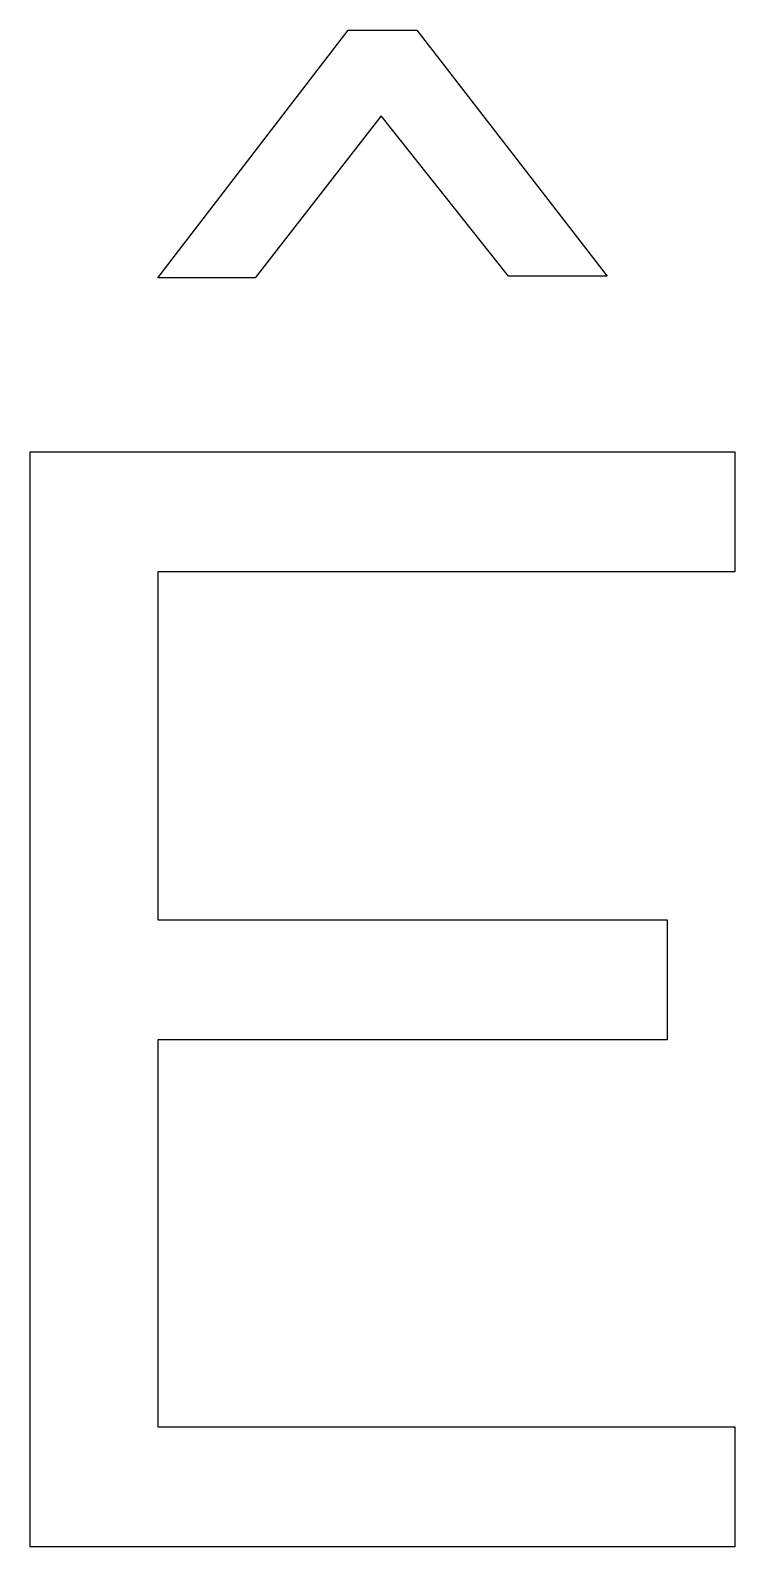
# Model space of a CAD drawing. Extents: x 1.1 to 7.6, y 0 to 14.
import ezdxf

# ---------------------------------------------------------------- set-up
doc = ezdxf.new("R2010")
doc.units = 0
doc.layers.get('0').update_dxf_attribs({"linetype": 'CONTINUOUS'})

msp = doc.modelspace()

# ---------------------------------------------------------------- linework, layer by layer
at = {"color": 0}
for p, q in [((2.26389, 11.75), (4.02778, 14.0417)), ((4.02778, 14.0417), (4.66667, 14.0417)), ((4.66667, 14.0417), (6.43056, 11.7639)), ((4.33333, 13.25), (3.16667, 11.75)), ((5.51389, 11.7639), (4.33333, 13.25)), ((3.16667, 11.75), (2.26389, 11.75)), ((6.43056, 11.7639), (5.51389, 11.7639)), ((1.08333, 0), (1.08333, 10.1389)), ((1.08333, 10.1389), (7.61111, 10.1389)), ((7.61111, 10.1389), (7.61111, 9.02778)), ((7.61111, 9.02778), (2.26389, 9.02778)), ((2.26389, 9.02778), (2.26389, 5.80556)), ((2.26389, 5.80556), (6.98611, 5.80556)), ((6.98611, 5.80556), (6.98611, 4.69444)), ((6.98611, 4.69444), (2.26389, 4.69444)), ((2.26389, 4.69444), (2.26389, 1.11111)), ((2.26389, 1.11111), (7.61111, 1.11111)), ((7.61111, 1.11111), (7.61111, 0)), ((7.61111, 0), (1.08333, 0))]:
    msp.add_line(p, q, dxfattribs=at)

doc.saveas('drawing.dxf')
